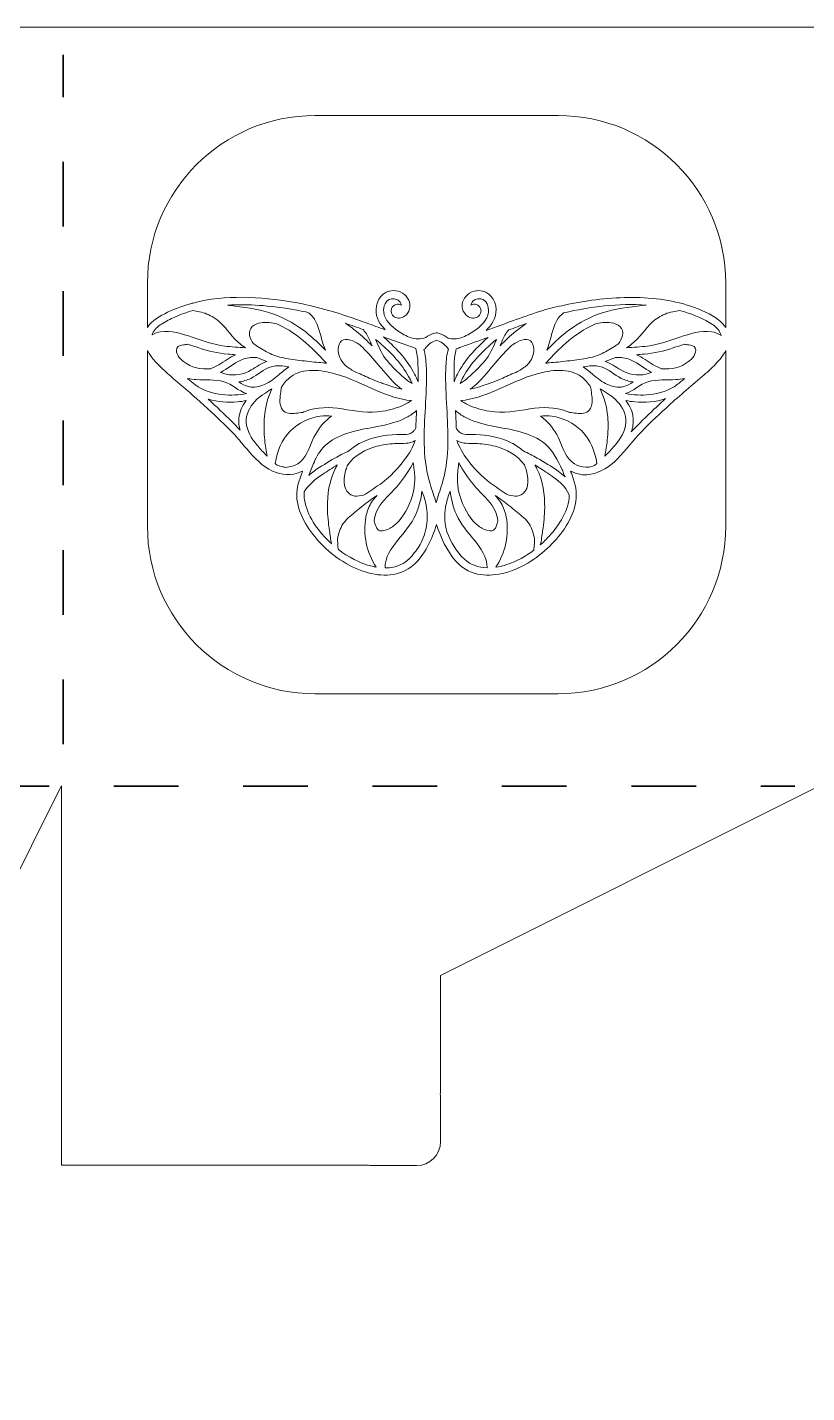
# Model space of a CAD drawing. Extents: x -186 to 798, y -614 to -178.
# Drawn here: x 62.5 to 310.9, y -613.6 to -178.5 of the extents above; entities that cross this region are included whole.
import ezdxf

# ---------------------------------------------------------------- set-up
doc = ezdxf.new("R2010")
doc.units = 0
doc.header["$MEASUREMENT"] = 0
doc.linetypes.add('AI-Linetype-1', pattern=[41.240002, 20.620001, -20.620001])
doc.linetypes.add('AI-Linetype-3', pattern=[41.240002, 20.620001, -20.620001])
doc.layers.add('Layer 1', color=7, linetype='Continuous')

# ---------------------------------------------------------------- blocks, each defined once
blk = doc.blocks.new('block 2')
at = {"layer": 'Layer 1', "lineweight": 0}
for points, knots in [([(322.07, -178.46), (322.07, -178.46), (72.07, -178.46), (72.07, -178.46), (72.07, -178.46), (65.76, -178.46), (65.76, -178.46), (65.76, -178.46), (-166.11, -178.46), (-166.11, -178.46), (-166.11, -178.46), (-166.11, -178.83), (-166.11, -178.83), (-166.11, -178.83), (-167.48, -178.83), (-167.48, -178.83), (-167.48, -178.83), (-168.48, -178.83), (-168.48, -178.83), (-168.48, -178.83), (-185.89, -202.82), (-185.89, -202.82), (-185.89, -202.82), (-185.89, -392.3), (-185.89, -392.3), (-185.89, -392.3), (-168.48, -420.23), (-168.48, -420.23), (-168.48, -420.23), (-168.34, -420.23), (-168.34, -420.23), (-168.34, -420.23), (-167.48, -421.95), (-167.48, -421.95), (-167.48, -421.95), (-158.8, -439.3), (-158.8, -439.3), (-158.8, -439.3), (-107.9, -541.09), (-107.9, -541.09), (-107.9, -541.09), (-107.9, -589.36), (-107.9, -589.36), (-107.9, -589.57), (-107.89, -589.78), (-107.88, -589.99), (-108.03, -590.57), (-108.11, -591.17), (-108.11, -591.8), (-108.11, -591.8), (-108.11, -605.99), (-108.11, -605.99), (-108.11, -610.19), (-104.7, -613.6), (-100.5, -613.6), (-100.5, -613.6), (-86.31, -613.6), (-86.31, -613.6), (-85.89, -613.6), (-85.49, -613.56), (-85.09, -613.49), (-84.64, -613.52), (-84.19, -613.53), (-83.73, -613.53), (-83.73, -613.53), (-11.22, -613.53), (-11.22, -613.53), (-10.81, -613.53), (-10.41, -613.52), (-10.01, -613.5), (-9.63, -613.56), (-9.25, -613.6), (-8.86, -613.6), (-8.86, -613.6), (5.34, -613.6), (5.34, -613.6), (9.54, -613.6), (12.95, -610.19), (12.95, -605.99), (12.95, -605.99), (12.95, -591.8), (12.95, -591.8), (12.95, -591.5), (12.93, -591.22), (12.89, -590.94), (12.93, -590.43), (12.95, -589.93), (12.95, -589.42), (12.95, -589.42), (12.95, -541.09), (12.95, -541.09), (12.95, -541.09), (63.83, -439.3), (63.83, -439.3), (63.83, -439.3), (65.76, -435.43), (65.76, -435.43), (65.76, -435.43), (73.39, -420.18), (73.39, -420.18), (73.39, -420.18), (73.39, -541.09), (73.39, -541.09), (73.39, -541.09), (170.09, -541.09), (170.09, -541.09), (170.36, -541.09), (170.63, -541.08), (170.89, -541.07), (171.38, -541.16), (171.89, -541.22), (172.41, -541.22), (172.41, -541.22), (186.61, -541.22), (186.61, -541.22), (190.81, -541.22), (194.21, -537.81), (194.21, -533.61), (194.21, -533.61), (194.21, -519.42), (194.21, -519.42), (194.21, -519.09), (194.19, -518.77), (194.15, -518.46), (194.18, -517.93), (194.2, -517.4), (194.2, -516.86), (194.2, -516.86), (194.2, -480.6), (194.2, -480.6), (194.2, -480.6), (314.74, -420.33), (314.74, -420.33), (314.74, -420.33), (314.74, -613.53), (314.74, -613.53), (314.74, -613.53), (351, -613.53), (351, -613.53), (351.91, -613.53), (352.8, -613.48), (353.67, -613.39), (353.67, -613.39), (367.45, -613.39), (367.45, -613.39), (371.65, -613.39), (375.06, -609.98), (375.06, -605.78), (375.06, -605.78), (375.06, -592.1), (375.06, -592.1), (375.16, -591.22), (375.21, -590.33), (375.22, -589.42), (375.22, -589.42), (375.22, -541.09), (375.22, -541.09), (375.22, -541.09), (496.07, -541.09), (496.07, -541.09), (496.07, -541.09), (496.07, -589.36), (496.07, -589.36), (496.07, -589.56), (496.08, -589.76), (496.08, -589.96), (495.97, -590.48), (495.9, -591.03), (495.9, -591.58), (495.9, -591.58), (495.9, -605.78), (495.9, -605.78), (495.9, -609.98), (499.31, -613.39), (503.51, -613.39), (503.51, -613.39), (517.6, -613.39), (517.6, -613.39), (518.47, -613.48), (519.35, -613.53), (520.24, -613.53), (520.24, -613.53), (556.53, -613.53), (556.53, -613.53), (556.53, -613.53), (556.53, -420.18), (556.53, -420.18), (556.53, -420.18), (677.35, -480.59), (677.35, -480.59), (677.35, -480.6), (677.36, -516.91), (677.35, -516.92), (677.35, -517.32), (677.36, -517.72), (677.38, -518.12), (677.33, -518.48), (677.3, -518.84), (677.3, -519.2), (677.3, -519.2), (677.3, -533.4), (677.3, -533.4), (677.3, -537.6), (680.7, -541.01), (684.9, -541.01), (684.9, -541.01), (699.1, -541.01), (699.1, -541.01), (699.21, -541.01), (699.31, -541), (699.42, -540.99), (700.11, -541.05), (700.81, -541.09), (701.52, -541.09), (701.52, -541.09), (798.2, -541.09), (798.2, -541.09), (798.2, -541.09), (798.2, -178.46), (798.2, -178.46), (798.2, -178.46), (322.07, -178.46), (322.07, -178.46)], [0, 0, 0, 0, 1, 1, 1, 2, 2, 2, 3, 3, 3, 4, 4, 4, 5, 5, 5, 6, 6, 6, 7, 7, 7, 8, 8, 8, 9, 9, 9, 10, 10, 10, 11, 11, 11, 12, 12, 12, 13, 13, 13, 14, 14, 14, 15, 15, 15, 16, 16, 16, 17, 17, 17, 18, 18, 18, 19, 19, 19, 20, 20, 20, 21, 21, 21, 22, 22, 22, 23, 23, 23, 24, 24, 24, 25, 25, 25, 26, 26, 26, 27, 27, 27, 28, 28, 28, 29, 29, 29, 30, 30, 30, 31, 31, 31, 32, 32, 32, 33, 33, 33, 34, 34, 34, 35, 35, 35, 36, 36, 36, 37, 37, 37, 38, 38, 38, 39, 39, 39, 40, 40, 40, 41, 41, 41, 42, 42, 42, 43, 43, 43, 44, 44, 44, 45, 45, 45, 46, 46, 46, 47, 47, 47, 48, 48, 48, 49, 49, 49, 50, 50, 50, 51, 51, 51, 52, 52, 52, 53, 53, 53, 54, 54, 54, 55, 55, 55, 56, 56, 56, 57, 57, 57, 58, 58, 58, 59, 59, 59, 60, 60, 60, 61, 61, 61, 62, 62, 62, 63, 63, 63, 64, 64, 64, 65, 65, 65, 66, 66, 66, 67, 67, 67, 68, 68, 68, 69, 69, 69, 70, 70, 70, 71, 71, 71, 72, 72, 72, 73, 73, 73, 74, 74, 74, 74]), ([(285.11, -274.17), (284.56, -273.29), (283.83, -272.5), (282.96, -271.82), (280.37, -269.79), (277.12, -268.43), (274.02, -267.37), (270.86, -266.28), (267.58, -265.58), (264.27, -265.13), (257.47, -264.22), (250.55, -264.44), (243.75, -265.29), (240.39, -265.72), (237.04, -266.29), (233.73, -266.99), (231.42, -267.48), (229.07, -267.96), (226.82, -268.67), (223.96, -269.57), (221.14, -270.62), (218.32, -271.62), (215.12, -272.76), (211.92, -273.92), (208.72, -275.07), (210.59, -273.31), (211.97, -271.1), (211.92, -268.41), (211.85, -265.25), (209.77, -262.42), (206.42, -262.35), (204.35, -262.3), (202.35, -263.51), (201.51, -265.41), (200.72, -267.17), (201.18, -269.39), (202.81, -270.52), (203.75, -271.18), (205.08, -271.36), (206.09, -270.74), (206.98, -270.2), (207.36, -269.04), (206.98, -268.07), (206.47, -266.8), (205, -266.36), (203.91, -267.04), (203.92, -266.84), (203.96, -266.65), (204.04, -266.48), (204.55, -265.35), (205.84, -264.8), (207.02, -265.01), (209.01, -265.35), (209.64, -267.49), (209.48, -269.25), (209.23, -271.84), (206.98, -273.75), (204.99, -275.17), (203.71, -276.09), (202.28, -276.89), (200.79, -277.39), (200.09, -277.63), (199.35, -277.73), (198.61, -277.73), (198.04, -277.72), (197.3, -277.71), (196.67, -277.56), (195.85, -276.89), (194.92, -276.36), (193.9, -276.02), (193.62, -275.93), (193.33, -275.85), (193.04, -275.78), (193.01, -275.78), (192.99, -275.77), (192.96, -275.77), (192.94, -275.77), (192.91, -275.78), (192.89, -275.78), (192.59, -275.85), (192.31, -275.93), (192.02, -276.02), (191.12, -276.32), (190.29, -276.77), (189.54, -277.34), (189.52, -277.35), (189.5, -277.35), (189.49, -277.36), (188.79, -277.69), (187.73, -277.72), (186.97, -277.73), (186.23, -277.73), (185.5, -277.63), (184.8, -277.39), (183.31, -276.89), (181.87, -276.09), (180.59, -275.17), (178.61, -273.75), (176.36, -271.84), (176.11, -269.25), (175.94, -267.49), (176.58, -265.35), (178.56, -265.01), (179.74, -264.8), (181.03, -265.35), (181.54, -266.48), (181.62, -266.65), (181.66, -266.84), (181.68, -267.04), (180.59, -266.36), (179.11, -266.8), (178.6, -268.07), (178.22, -269.04), (178.61, -270.2), (179.49, -270.74), (180.51, -271.36), (181.83, -271.18), (182.77, -270.52), (184.4, -269.39), (184.86, -267.17), (184.08, -265.41), (183.23, -263.51), (181.24, -262.3), (179.16, -262.35), (175.82, -262.42), (173.74, -265.25), (173.67, -268.41), (173.61, -270.99), (174.88, -273.12), (176.62, -274.84), (174.61, -274.12), (172.59, -273.4), (170.57, -272.68), (168.72, -272.01), (166.86, -271.35), (165, -270.69), (160.2, -269), (152.17, -266.87), (147.14, -266.02), (136.82, -264.28), (125.64, -263.63), (115.37, -266.32), (115.34, -266.32), (115.32, -266.32), (115.3, -266.32), (115.2, -266.31), (115.12, -266.35), (115.06, -266.4), (112.38, -267.12), (109.76, -268.07), (107.23, -269.29), (104.85, -270.44), (102.25, -271.84), (100.81, -274.13), (100.81, -274.13), (100.81, -259.94), (100.81, -259.94), (100.81, -230.46), (124.71, -206.56), (154.2, -206.56), (154.2, -206.56), (231.72, -206.56), (231.72, -206.56), (261.2, -206.56), (285.11, -230.46), (285.11, -259.94), (285.11, -259.94), (285.11, -274.17), (285.11, -274.17)], [0, 0, 0, 0, 1, 1, 1, 2, 2, 2, 3, 3, 3, 4, 4, 4, 5, 5, 5, 6, 6, 6, 7, 7, 7, 8, 8, 8, 9, 9, 9, 10, 10, 10, 11, 11, 11, 12, 12, 12, 13, 13, 13, 14, 14, 14, 15, 15, 15, 16, 16, 16, 17, 17, 17, 18, 18, 18, 19, 19, 19, 20, 20, 20, 21, 21, 21, 22, 22, 22, 23, 23, 23, 24, 24, 24, 25, 25, 25, 26, 26, 26, 27, 27, 27, 28, 28, 28, 29, 29, 29, 30, 30, 30, 31, 31, 31, 32, 32, 32, 33, 33, 33, 34, 34, 34, 35, 35, 35, 36, 36, 36, 37, 37, 37, 38, 38, 38, 39, 39, 39, 40, 40, 40, 41, 41, 41, 42, 42, 42, 43, 43, 43, 44, 44, 44, 45, 45, 45, 46, 46, 46, 47, 47, 47, 48, 48, 48, 49, 49, 49, 50, 50, 50, 51, 51, 51, 52, 52, 52, 53, 53, 53, 54, 54, 54, 55, 55, 55, 56, 56, 56, 56]), ([(128.6, -277.72), (129.63, -278.8), (130.81, -279.75), (132.05, -280.62), (129.85, -280.37), (127.61, -280.33), (125.42, -280.04), (121.82, -279.56), (118.51, -278.35), (115.08, -277.21), (111.95, -276.17), (108.3, -274.99), (104.97, -275.47), (104.06, -275.6), (103.1, -275.94), (102.27, -276.46), (102.3, -276.32), (102.35, -276.19), (102.41, -276.06), (102.95, -274.75), (104.12, -273.77), (105.27, -273.03), (106.62, -272.16), (108.08, -271.43), (109.54, -270.78), (111.4, -269.96), (113.32, -269.29), (115.28, -268.76), (115.97, -268.84), (116.68, -268.95), (117.36, -269.09), (119.06, -269.44), (120.57, -270.08), (122.04, -271), (124.76, -272.69), (126.43, -275.45), (128.6, -277.72)], [0, 0, 0, 0, 1, 1, 1, 2, 2, 2, 3, 3, 3, 4, 4, 4, 5, 5, 5, 6, 6, 6, 7, 7, 7, 8, 8, 8, 9, 9, 9, 10, 10, 10, 11, 11, 11, 12, 12, 12, 12]), ([(151.35, -275.66), (148.33, -273.31), (144.98, -271.33), (141.39, -269.98), (137.32, -268.46), (132.98, -267.8), (128.68, -267.29), (127.88, -267.19), (127.07, -267.1), (126.27, -267.02), (127.12, -266.96), (127.98, -266.93), (128.83, -266.9), (135.62, -266.73), (142.41, -267.46), (149.08, -268.74), (150.04, -268.92), (151, -269.11), (151.96, -269.32), (152.91, -269.99), (153.68, -270.82), (154.28, -271.92), (155.17, -273.55), (155.67, -275.29), (156.13, -277.07), (156.51, -278.56), (156.94, -279.98), (157.51, -281.33), (155.57, -279.33), (153.58, -277.39), (151.35, -275.66)], [0, 0, 0, 0, 1, 1, 1, 2, 2, 2, 3, 3, 3, 4, 4, 4, 5, 5, 5, 6, 6, 6, 7, 7, 7, 8, 8, 8, 9, 9, 9, 10, 10, 10, 10]), ([(256.9, -267.29), (252.6, -267.8), (248.26, -268.46), (244.19, -269.98), (240.6, -271.33), (237.26, -273.31), (234.23, -275.66), (232, -277.39), (230.02, -279.33), (228.07, -281.33), (228.64, -279.98), (229.07, -278.56), (229.45, -277.07), (229.91, -275.29), (230.41, -273.55), (231.3, -271.92), (231.86, -270.88), (232.58, -270.09), (233.46, -269.43), (241.96, -267.55), (250.99, -266.35), (259.79, -266.97), (258.82, -267.07), (257.86, -267.17), (256.9, -267.29)], [0, 0, 0, 0, 1, 1, 1, 2, 2, 2, 3, 3, 3, 4, 4, 4, 5, 5, 5, 6, 6, 6, 7, 7, 7, 8, 8, 8, 8]), ([(270.5, -277.21), (267.08, -278.35), (263.77, -279.56), (260.16, -280.04), (257.97, -280.33), (255.73, -280.37), (253.53, -280.62), (254.77, -279.75), (255.95, -278.8), (256.98, -277.72), (259.15, -275.45), (260.83, -272.69), (263.54, -271), (265.02, -270.08), (266.52, -269.44), (268.23, -269.09), (268.97, -268.94), (269.74, -268.82), (270.49, -268.73), (270.98, -268.87), (271.47, -269.01), (271.96, -269.15), (275.06, -270.1), (278.19, -271.37), (280.89, -273.18), (282.26, -274.1), (283.31, -275.27), (283.66, -276.68), (282.75, -276.04), (281.65, -275.62), (280.61, -275.47), (277.28, -274.99), (273.63, -276.17), (270.5, -277.21)], [0, 0, 0, 0, 1, 1, 1, 2, 2, 2, 3, 3, 3, 4, 4, 4, 5, 5, 5, 6, 6, 6, 7, 7, 7, 8, 8, 8, 9, 9, 9, 10, 10, 10, 11, 11, 11, 11]), ([(156.78, -285.37), (155.86, -285.25), (154.92, -285.19), (153.99, -285.19), (153.97, -285.19), (153.95, -285.18), (153.93, -285.18), (152.91, -285.03), (151.9, -284.9), (150.88, -284.79), (148.89, -284.57), (146.89, -284.33), (144.92, -283.96), (143.17, -283.64), (141.47, -283.19), (139.87, -282.42), (138.39, -281.71), (137, -280.81), (135.61, -279.92), (135.29, -279.71), (134.97, -279.5), (134.65, -279.29), (134.05, -278.48), (133.56, -277.61), (133.35, -276.63), (132.87, -274.28), (134.88, -272.91), (136.96, -272.62), (138.69, -272.37), (140.53, -272.57), (142.22, -273.06), (145.62, -274.58), (148.75, -276.75), (151.54, -279.2), (152.92, -280.42), (154.25, -281.71), (155.53, -283.04), (156.33, -283.87), (157.1, -284.73), (157.92, -285.54), (157.55, -285.47), (157.16, -285.41), (156.78, -285.37)], [0, 0, 0, 0, 1, 1, 1, 2, 2, 2, 3, 3, 3, 4, 4, 4, 5, 5, 5, 6, 6, 6, 7, 7, 7, 8, 8, 8, 9, 9, 9, 10, 10, 10, 11, 11, 11, 12, 12, 12, 13, 13, 13, 14, 14, 14, 14]), ([(163.88, -272.77), (165.77, -273.44), (167.66, -274.11), (169.55, -274.78), (169.79, -275.11), (170.08, -275.41), (170.31, -275.73), (170.69, -276.27), (171, -276.85), (171.28, -277.43), (171.68, -278.27), (172.03, -279.13), (172.38, -279.98), (170.83, -278.36), (169.2, -276.81), (167.45, -275.4), (166.31, -274.49), (165.12, -273.6), (163.88, -272.77)], [0, 0, 0, 0, 1, 1, 1, 2, 2, 2, 3, 3, 3, 4, 4, 4, 5, 5, 5, 6, 6, 6, 6]), ([(213.2, -279.98), (213.55, -279.13), (213.9, -278.27), (214.3, -277.43), (214.59, -276.85), (214.9, -276.27), (215.27, -275.73), (215.47, -275.45), (215.72, -275.19), (215.94, -274.91), (217.79, -274.23), (219.65, -273.55), (221.51, -272.9), (220.34, -273.69), (219.21, -274.54), (218.14, -275.4), (216.38, -276.81), (214.76, -278.36), (213.2, -279.98)], [0, 0, 0, 0, 1, 1, 1, 2, 2, 2, 3, 3, 3, 4, 4, 4, 5, 5, 5, 6, 6, 6, 6]), ([(230.05, -283.04), (231.33, -281.71), (232.66, -280.42), (234.05, -279.2), (236.84, -276.75), (239.96, -274.58), (243.36, -273.06), (245.05, -272.57), (246.89, -272.37), (248.63, -272.62), (250.71, -272.91), (252.72, -274.28), (252.23, -276.63), (252.02, -277.61), (251.53, -278.48), (250.93, -279.29), (250.61, -279.5), (250.29, -279.71), (249.97, -279.92), (248.59, -280.81), (247.2, -281.71), (245.71, -282.42), (244.11, -283.19), (242.41, -283.64), (240.67, -283.96), (238.69, -284.33), (236.69, -284.57), (234.7, -284.79), (233.68, -284.9), (232.67, -285.03), (231.66, -285.18), (231.64, -285.18), (231.62, -285.19), (231.6, -285.19), (230.66, -285.19), (229.72, -285.25), (228.8, -285.37), (228.42, -285.41), (228.04, -285.47), (227.66, -285.54), (228.48, -284.73), (229.25, -283.87), (230.05, -283.04)], [0, 0, 0, 0, 1, 1, 1, 2, 2, 2, 3, 3, 3, 4, 4, 4, 5, 5, 5, 6, 6, 6, 7, 7, 7, 8, 8, 8, 9, 9, 9, 10, 10, 10, 11, 11, 11, 12, 12, 12, 13, 13, 13, 14, 14, 14, 14]), ([(168.16, -279.46), (168.56, -279.74), (168.95, -280.05), (169.33, -280.38), (171.15, -282.27), (172.87, -284.24), (174.57, -286.19), (176.51, -288.42), (178.37, -290.91), (180.63, -292.83), (181.04, -293.17), (181.46, -293.49), (181.9, -293.78), (179.94, -293.36), (178.04, -292.69), (176.14, -292.06), (175.63, -291.9), (175.12, -291.73), (174.61, -291.55), (173.58, -291.13), (172.55, -290.68), (171.52, -290.22), (169.96, -289.53), (168.4, -288.84), (166.82, -288.2), (165.71, -287.56), (164.65, -286.85), (163.68, -286.03), (163.65, -286.01), (163.62, -285.98), (163.6, -285.95), (162.99, -285.28), (162.48, -284.52), (162.12, -283.68), (161.49, -282.22), (161.25, -279.53), (162.68, -278.41), (164.17, -277.24), (166.86, -278.56), (168.16, -279.46)], [0, 0, 0, 0, 1, 1, 1, 2, 2, 2, 3, 3, 3, 4, 4, 4, 5, 5, 5, 6, 6, 6, 7, 7, 7, 8, 8, 8, 9, 9, 9, 10, 10, 10, 11, 11, 11, 12, 12, 12, 13, 13, 13, 13]), ([(180.02, -284.1), (181.53, -285.83), (182.92, -287.71), (184.04, -289.72), (184.45, -290.46), (184.81, -291.22), (185.15, -291.99), (184.21, -291.46), (183.33, -290.81), (182.5, -290.08), (180.65, -288.45), (178.85, -286.68), (177.27, -284.78), (175.71, -282.89), (174.72, -280.82), (173.8, -278.56), (173.71, -278.35), (173.62, -278.13), (173.53, -277.91), (173.94, -278.25), (174.34, -278.59), (174.74, -278.94), (176.61, -280.54), (178.41, -282.23), (180.02, -284.1)], [0, 0, 0, 0, 1, 1, 1, 2, 2, 2, 3, 3, 3, 4, 4, 4, 5, 5, 5, 6, 6, 6, 7, 7, 7, 8, 8, 8, 8]), ([(187.05, -291.49), (186.74, -290.62), (186.36, -289.78), (185.94, -288.96), (184.86, -286.83), (183.53, -284.85), (181.98, -283.04), (180.26, -281.02), (178.35, -279.18), (176.35, -277.44), (176.21, -277.31), (176.05, -277.19), (175.9, -277.06), (178.33, -277.93), (180.75, -278.79), (183.18, -279.66), (184.23, -280.04), (185.29, -280.42), (186.35, -280.79), (186.72, -282.36), (186.98, -283.86), (187.02, -285.52), (187.07, -287.51), (187.09, -289.5), (187.05, -291.49)], [0, 0, 0, 0, 1, 1, 1, 2, 2, 2, 3, 3, 3, 4, 4, 4, 5, 5, 5, 6, 6, 6, 7, 7, 7, 8, 8, 8, 8]), ([(196.29, -301.09), (196.7, -308.74), (196.99, -316.59), (194.7, -323.99), (194.08, -326.01), (193.33, -327.98), (192.79, -330.01), (192.25, -327.98), (191.5, -326.01), (190.88, -323.99), (188.6, -316.59), (188.88, -308.74), (189.3, -301.09), (189.51, -297.15), (189.77, -293.19), (189.74, -289.24), (189.73, -287.35), (189.65, -285.47), (189.41, -283.6), (189.31, -282.82), (189.17, -281.99), (188.91, -281.23), (189.18, -281.05), (189.41, -280.77), (189.66, -280.43), (190.49, -279.33), (191.66, -278.58), (192.96, -278.18), (194.36, -278.61), (195.54, -279.44), (196.41, -280.64), (196.52, -280.79), (196.63, -280.92), (196.74, -281.03), (196.44, -281.85), (196.29, -282.75), (196.17, -283.6), (195.93, -285.47), (195.86, -287.35), (195.84, -289.24), (195.81, -293.19), (196.07, -297.15), (196.29, -301.09)], [0, 0, 0, 0, 1, 1, 1, 2, 2, 2, 3, 3, 3, 4, 4, 4, 5, 5, 5, 6, 6, 6, 7, 7, 7, 8, 8, 8, 9, 9, 9, 10, 10, 10, 11, 11, 11, 12, 12, 12, 13, 13, 13, 14, 14, 14, 14]), ([(209.23, -277.44), (207.23, -279.18), (205.32, -281.02), (203.6, -283.04), (202.05, -284.85), (200.72, -286.83), (199.64, -288.96), (199.23, -289.78), (198.84, -290.62), (198.54, -291.49), (198.49, -289.5), (198.52, -287.51), (198.56, -285.52), (198.6, -283.91), (198.85, -282.45), (199.2, -280.95), (199.69, -280.77), (200.18, -280.58), (200.67, -280.4), (203.59, -279.36), (206.51, -278.31), (209.43, -277.27), (209.37, -277.33), (209.3, -277.38), (209.23, -277.44)], [0, 0, 0, 0, 1, 1, 1, 2, 2, 2, 3, 3, 3, 4, 4, 4, 5, 5, 5, 6, 6, 6, 7, 7, 7, 8, 8, 8, 8]), ([(211.78, -278.56), (210.86, -280.82), (209.88, -282.89), (208.31, -284.78), (206.74, -286.68), (204.93, -288.45), (203.08, -290.08), (202.26, -290.81), (201.37, -291.46), (200.43, -291.99), (200.77, -291.22), (201.13, -290.46), (201.54, -289.72), (202.66, -287.71), (204.06, -285.83), (205.56, -284.1), (207.18, -282.23), (208.98, -280.54), (210.84, -278.94), (211.24, -278.59), (211.65, -278.25), (212.05, -277.91), (211.96, -278.13), (211.87, -278.35), (211.78, -278.56)], [0, 0, 0, 0, 1, 1, 1, 2, 2, 2, 3, 3, 3, 4, 4, 4, 5, 5, 5, 6, 6, 6, 7, 7, 7, 8, 8, 8, 8]), ([(216.26, -280.38), (216.63, -280.05), (217.02, -279.74), (217.43, -279.46), (218.72, -278.56), (221.42, -277.24), (222.9, -278.41), (224.34, -279.53), (224.09, -282.22), (223.46, -283.68), (223.1, -284.52), (222.59, -285.28), (221.98, -285.95), (221.96, -285.98), (221.93, -286.01), (221.91, -286.03), (220.93, -286.85), (219.87, -287.56), (218.76, -288.2), (217.18, -288.84), (215.62, -289.53), (214.06, -290.22), (213.04, -290.68), (212.01, -291.13), (210.97, -291.55), (210.46, -291.73), (209.95, -291.9), (209.45, -292.06), (207.55, -292.69), (205.64, -293.36), (203.68, -293.78), (204.12, -293.49), (204.54, -293.17), (204.95, -292.83), (207.22, -290.91), (209.07, -288.42), (211.01, -286.19), (212.71, -284.24), (214.44, -282.27), (216.26, -280.38)], [0, 0, 0, 0, 1, 1, 1, 2, 2, 2, 3, 3, 3, 4, 4, 4, 5, 5, 5, 6, 6, 6, 7, 7, 7, 8, 8, 8, 9, 9, 9, 10, 10, 10, 11, 11, 11, 12, 12, 12, 13, 13, 13, 13]), ([(285.11, -337.46), (285.11, -366.95), (261.2, -390.85), (231.72, -390.85), (231.72, -390.85), (154.2, -390.85), (154.2, -390.85), (124.71, -390.85), (100.81, -366.95), (100.81, -337.46), (100.81, -337.46), (100.81, -281.48), (100.81, -281.48), (100.82, -281.48), (100.83, -281.49), (100.85, -281.49), (101.01, -281.81), (101.19, -282.13), (101.39, -282.43), (102.93, -284.87), (105.07, -286.91), (107.22, -288.8), (109.89, -291.15), (112.65, -293.4), (115.31, -295.75), (118.42, -298.48), (121.47, -301.28), (124.45, -304.15), (125.87, -305.52), (127.3, -306.88), (128.62, -308.35), (129.97, -309.84), (131.23, -311.41), (132.55, -312.94), (134.87, -315.64), (137.4, -318.37), (140.69, -319.89), (143.58, -321.22), (146.75, -321.48), (149.69, -320.17), (149.88, -320.09), (150.07, -320), (150.25, -319.9), (150.2, -320.03), (150.15, -320.16), (150.1, -320.29), (149.24, -322.63), (148.27, -325.26), (148.38, -327.79), (148.61, -333.26), (151.85, -338.38), (155.44, -342.3), (159.42, -346.65), (164.55, -350.24), (170.21, -352.03), (175.41, -353.67), (181.24, -353.56), (185.54, -349.85), (189.32, -346.57), (191.39, -341.72), (192.97, -336.94), (194.35, -341.1), (196.1, -345.21), (199.01, -348.48), (200.85, -350.54), (203.23, -352.11), (205.95, -352.7), (208.56, -353.27), (211.25, -353.12), (213.84, -352.54), (219.57, -351.24), (224.84, -347.87), (229.02, -343.82), (232.92, -340.03), (236.44, -335.09), (237.34, -329.61), (237.82, -326.7), (237.12, -323.98), (236.16, -321.23), (236, -320.78), (235.84, -320.33), (235.67, -319.88), (237.25, -320.7), (239, -321.16), (240.86, -321.05), (244.15, -320.85), (247.09, -319.13), (249.51, -317), (252.43, -314.43), (254.71, -311.22), (257.31, -308.35), (260.04, -305.32), (263.11, -302.55), (266.11, -299.79), (269.86, -296.35), (273.7, -293.02), (277.61, -289.76), (279.1, -288.5), (280.55, -287.19), (281.89, -285.77), (283.07, -284.51), (284.28, -283.07), (285.11, -281.48), (285.11, -281.48), (285.11, -337.46), (285.11, -337.46)], [0, 0, 0, 0, 1, 1, 1, 2, 2, 2, 3, 3, 3, 4, 4, 4, 5, 5, 5, 6, 6, 6, 7, 7, 7, 8, 8, 8, 9, 9, 9, 10, 10, 10, 11, 11, 11, 12, 12, 12, 13, 13, 13, 14, 14, 14, 15, 15, 15, 16, 16, 16, 17, 17, 17, 18, 18, 18, 19, 19, 19, 20, 20, 20, 21, 21, 21, 22, 22, 22, 23, 23, 23, 24, 24, 24, 25, 25, 25, 26, 26, 26, 27, 27, 27, 28, 28, 28, 29, 29, 29, 30, 30, 30, 31, 31, 31, 32, 32, 32, 33, 33, 33, 34, 34, 34, 35, 35, 35, 35]), ([(123.56, -285.99), (122.7, -286.51), (121.81, -286.93), (120.91, -287.26), (117.89, -287.57), (114.77, -286.88), (112.34, -285), (111.16, -284.08), (109.5, -282.39), (110.2, -280.74), (110.57, -279.87), (111.46, -279.78), (112.28, -279.67), (112.73, -279.61), (113.21, -279.51), (113.69, -279.44), (114.87, -279.82), (116.04, -280.23), (117.21, -280.63), (120.23, -281.68), (123.31, -282.32), (126.49, -282.62), (127.29, -282.69), (128.09, -282.76), (128.9, -282.8), (127.02, -283.68), (125.34, -284.93), (123.56, -285.99)], [0, 0, 0, 0, 1, 1, 1, 2, 2, 2, 3, 3, 3, 4, 4, 4, 5, 5, 5, 6, 6, 6, 7, 7, 7, 8, 8, 8, 9, 9, 9, 9]), ([(264.68, -287.26), (263.77, -286.93), (262.88, -286.51), (262.02, -285.99), (260.24, -284.93), (258.56, -283.68), (256.69, -282.8), (257.49, -282.76), (258.29, -282.69), (259.09, -282.62), (262.27, -282.32), (265.35, -281.68), (268.38, -280.63), (269.54, -280.23), (270.72, -279.82), (271.9, -279.44), (272.38, -279.51), (272.86, -279.61), (273.31, -279.67), (274.13, -279.78), (275.01, -279.87), (275.38, -280.74), (276.08, -282.39), (274.42, -284.08), (273.24, -285), (270.82, -286.88), (267.69, -287.57), (264.68, -287.26)], [0, 0, 0, 0, 1, 1, 1, 2, 2, 2, 3, 3, 3, 4, 4, 4, 5, 5, 5, 6, 6, 6, 7, 7, 7, 8, 8, 8, 9, 9, 9, 9]), ([(130.56, -284.53), (131.89, -283.93), (133.32, -283.65), (134.78, -283.65), (135.07, -283.65), (135.35, -283.67), (135.62, -283.71), (136.71, -284.1), (137.78, -284.58), (138.86, -284.96), (137.1, -285.58), (135.58, -286.63), (133.91, -287.63), (131.44, -289.11), (128.71, -289.65), (125.88, -288.97), (125.34, -288.83), (124.74, -288.65), (124.12, -288.46), (126.3, -287.22), (128.25, -285.56), (130.56, -284.53)], [0, 0, 0, 0, 1, 1, 1, 2, 2, 2, 3, 3, 3, 4, 4, 4, 5, 5, 5, 6, 6, 6, 7, 7, 7, 7]), ([(138.15, -292.29), (136.56, -293), (134.79, -293.43), (133.07, -292.98), (131.95, -292.68), (130.94, -292.09), (129.94, -291.48), (131.26, -291.31), (132.56, -290.92), (133.74, -290.34), (135.98, -289.23), (137.76, -287.38), (140.2, -286.68), (142.14, -286.12), (143.98, -286.3), (145.86, -286.68), (144.7, -287.39), (143.69, -288.38), (142.67, -289.22), (141.26, -290.37), (139.82, -291.55), (138.15, -292.29)], [0, 0, 0, 0, 1, 1, 1, 2, 2, 2, 3, 3, 3, 4, 4, 4, 5, 5, 5, 6, 6, 6, 7, 7, 7, 7]), ([(174.01, -294.27), (177.47, -295.73), (181.16, -297.12), (184.94, -297.43), (184.19, -297.97), (183.36, -298.41), (182.52, -298.8), (180.36, -299.79), (178.1, -300.45), (175.77, -300.84), (171.41, -301.56), (167.19, -300.74), (162.89, -300.08), (158.85, -299.45), (154.89, -299.41), (151.03, -300.88), (150.78, -300.97), (150.54, -301.07), (150.3, -301.17), (150.12, -301.19), (149.94, -301.21), (149.76, -301.23), (149.01, -301.32), (148.27, -301.46), (147.52, -301.51), (145.93, -301.61), (144.32, -301.36), (143.54, -299.81), (142.71, -298.21), (143.09, -296.28), (143.3, -294.58), (143.36, -294.09), (143.41, -293.6), (143.51, -293.11), (144.32, -291.86), (145.31, -290.73), (146.49, -289.82), (150.34, -286.87), (156.23, -287.67), (160.58, -288.88), (165.24, -290.18), (169.57, -292.39), (174.01, -294.27)], [0, 0, 0, 0, 1, 1, 1, 2, 2, 2, 3, 3, 3, 4, 4, 4, 5, 5, 5, 6, 6, 6, 7, 7, 7, 8, 8, 8, 9, 9, 9, 10, 10, 10, 11, 11, 11, 12, 12, 12, 13, 13, 13, 14, 14, 14, 14]), ([(239.1, -289.82), (240.28, -290.73), (241.26, -291.86), (242.07, -293.11), (242.17, -293.6), (242.23, -294.09), (242.29, -294.58), (242.49, -296.28), (242.87, -298.21), (242.05, -299.81), (241.26, -301.36), (239.66, -301.61), (238.07, -301.51), (237.32, -301.46), (236.57, -301.32), (235.82, -301.23), (235.65, -301.21), (235.47, -301.19), (235.29, -301.17), (235.05, -301.07), (234.8, -300.97), (234.56, -300.88), (230.69, -299.41), (226.73, -299.45), (222.7, -300.08), (218.4, -300.74), (214.17, -301.56), (209.82, -300.84), (207.48, -300.45), (205.22, -299.79), (203.07, -298.8), (202.22, -298.41), (201.4, -297.97), (200.64, -297.43), (204.42, -297.12), (208.12, -295.73), (211.57, -294.27), (216.02, -292.39), (220.34, -290.18), (225.01, -288.88), (229.35, -287.67), (235.25, -286.87), (239.1, -289.82)], [0, 0, 0, 0, 1, 1, 1, 2, 2, 2, 3, 3, 3, 4, 4, 4, 5, 5, 5, 6, 6, 6, 7, 7, 7, 8, 8, 8, 9, 9, 9, 10, 10, 10, 11, 11, 11, 12, 12, 12, 13, 13, 13, 14, 14, 14, 14]), ([(242.91, -289.22), (241.89, -288.38), (240.88, -287.39), (239.73, -286.68), (241.6, -286.3), (243.44, -286.12), (245.39, -286.68), (247.83, -287.38), (249.61, -289.23), (251.84, -290.34), (253.02, -290.92), (254.32, -291.31), (255.64, -291.48), (254.64, -292.09), (253.63, -292.68), (252.51, -292.98), (250.79, -293.43), (249.02, -293), (247.43, -292.29), (245.76, -291.55), (244.32, -290.37), (242.91, -289.22)], [0, 0, 0, 0, 1, 1, 1, 2, 2, 2, 3, 3, 3, 4, 4, 4, 5, 5, 5, 6, 6, 6, 7, 7, 7, 7]), ([(246.72, -284.96), (247.81, -284.58), (248.88, -284.1), (249.96, -283.71), (250.23, -283.67), (250.51, -283.65), (250.8, -283.65), (252.26, -283.65), (253.69, -283.93), (255.03, -284.53), (257.33, -285.56), (259.28, -287.22), (261.47, -288.46), (260.84, -288.65), (260.25, -288.83), (259.7, -288.97), (256.88, -289.65), (254.14, -289.11), (251.67, -287.63), (250, -286.63), (248.48, -285.58), (246.72, -284.96)], [0, 0, 0, 0, 1, 1, 1, 2, 2, 2, 3, 3, 3, 4, 4, 4, 5, 5, 5, 6, 6, 6, 7, 7, 7, 7]), ([(124.77, -295.53), (121.52, -295.19), (118.58, -294.29), (115.94, -292.33), (115.11, -291.72), (114.36, -291.03), (113.58, -290.36), (114.51, -290.56), (115.44, -290.69), (116.36, -290.75), (119.28, -290.94), (122.32, -290.56), (125.17, -291.39), (127.83, -292.16), (129.74, -294.4), (132.42, -295.16), (129.92, -295.67), (127.33, -295.79), (124.77, -295.53)], [0, 0, 0, 0, 1, 1, 1, 2, 2, 2, 3, 3, 3, 4, 4, 4, 5, 5, 5, 6, 6, 6, 6]), ([(260.81, -295.53), (258.25, -295.79), (255.66, -295.67), (253.16, -295.16), (255.84, -294.4), (257.75, -292.16), (260.41, -291.39), (263.26, -290.56), (266.3, -290.94), (269.23, -290.75), (270.14, -290.69), (271.07, -290.56), (272, -290.36), (271.22, -291.03), (270.47, -291.72), (269.65, -292.33), (267.01, -294.29), (264.07, -295.19), (260.81, -295.53)], [0, 0, 0, 0, 1, 1, 1, 2, 2, 2, 3, 3, 3, 4, 4, 4, 5, 5, 5, 6, 6, 6, 6]), ([(138.2, -310.07), (138.37, -311.76), (138.7, -313.44), (138.97, -315.13), (138.54, -314.66), (138.07, -314.23), (137.66, -313.79), (136.74, -312.8), (135.82, -311.77), (134.99, -310.7), (133.4, -308.65), (132.13, -306.08), (132.3, -303.42), (132.46, -300.91), (133.94, -298.69), (135.72, -297), (136.28, -296.48), (136.89, -295.99), (137.51, -295.54), (138.4, -295.07), (139.25, -294.53), (140.04, -293.91), (140.19, -293.83), (140.34, -293.74), (140.49, -293.65), (139.13, -296.41), (138.38, -299.47), (138.09, -302.54), (137.86, -305.05), (137.95, -307.57), (138.2, -310.07)], [0, 0, 0, 0, 1, 1, 1, 2, 2, 2, 3, 3, 3, 4, 4, 4, 5, 5, 5, 6, 6, 6, 7, 7, 7, 8, 8, 8, 9, 9, 9, 10, 10, 10, 10]), ([(247.49, -302.54), (247.21, -299.47), (246.45, -296.41), (245.09, -293.65), (245.24, -293.74), (245.39, -293.83), (245.54, -293.91), (246.33, -294.53), (247.18, -295.07), (248.07, -295.54), (248.7, -295.99), (249.3, -296.48), (249.86, -297), (251.64, -298.69), (253.12, -300.91), (253.28, -303.42), (253.46, -306.08), (252.18, -308.65), (250.59, -310.7), (249.76, -311.77), (248.85, -312.8), (247.92, -313.79), (247.51, -314.23), (247.04, -314.66), (246.61, -315.13), (246.88, -313.44), (247.21, -311.76), (247.38, -310.07), (247.63, -307.57), (247.73, -305.05), (247.49, -302.54)], [0, 0, 0, 0, 1, 1, 1, 2, 2, 2, 3, 3, 3, 4, 4, 4, 5, 5, 5, 6, 6, 6, 7, 7, 7, 8, 8, 8, 9, 9, 9, 10, 10, 10, 10]), ([(130.38, -306.88), (129.55, -305.95), (128.71, -305.04), (127.82, -304.16), (125.32, -301.71), (122.78, -299.33), (120.19, -296.98), (123.17, -297.92), (126.45, -298.11), (129.49, -297.83), (130.43, -297.75), (131.37, -297.6), (132.29, -297.41), (131.01, -299.05), (130.13, -301.01), (129.95, -303.1), (129.84, -304.39), (130.01, -305.66), (130.38, -306.88)], [0, 0, 0, 0, 1, 1, 1, 2, 2, 2, 3, 3, 3, 4, 4, 4, 5, 5, 5, 6, 6, 6, 6]), ([(255.63, -303.1), (255.45, -301.01), (254.57, -299.05), (253.29, -297.41), (254.22, -297.6), (255.16, -297.75), (256.1, -297.83), (259.32, -298.12), (262.81, -297.89), (265.94, -296.8), (264.74, -297.89), (263.54, -298.98), (262.36, -300.09), (259.83, -302.45), (257.34, -304.84), (255.03, -307.42), (255.51, -306.04), (255.76, -304.59), (255.63, -303.1)], [0, 0, 0, 0, 1, 1, 1, 2, 2, 2, 3, 3, 3, 4, 4, 4, 5, 5, 5, 6, 6, 6, 6]), ([(146.35, -307.11), (148.9, -304.54), (152.28, -302.88), (155.87, -302.42), (157.1, -302.26), (158.33, -302.26), (159.55, -302.34), (159.02, -302.71), (158.52, -303.12), (158.05, -303.54), (156.07, -305.32), (154.54, -307.58), (153.44, -310), (152.17, -312.77), (151.51, -315.84), (148.71, -317.53), (147.64, -318.18), (146.24, -318.65), (144.89, -318.69), (144.54, -318.66), (144.18, -318.61), (143.81, -318.52), (143.24, -318.39), (142.69, -318.21), (142.16, -317.99), (141.94, -317.83), (141.73, -317.65), (141.53, -317.44), (142.1, -313.63), (143.61, -309.85), (146.35, -307.11)], [0, 0, 0, 0, 1, 1, 1, 2, 2, 2, 3, 3, 3, 4, 4, 4, 5, 5, 5, 6, 6, 6, 7, 7, 7, 8, 8, 8, 9, 9, 9, 10, 10, 10, 10]), ([(160.58, -315.75), (158.32, -317.06), (156.03, -318.36), (153.9, -319.89), (153.33, -320.3), (152.77, -320.75), (152.24, -321.24), (152.77, -319.77), (153.36, -318.31), (154.03, -316.9), (154.1, -316.73), (154.14, -316.57), (154.14, -316.4), (155.17, -314.47), (156.34, -312.63), (158.05, -311.21), (162.47, -307.51), (168.68, -306.74), (174.13, -305.67), (177.12, -305.09), (180.13, -304.38), (182.89, -303.06), (183.98, -302.53), (185.5, -301.66), (186.6, -300.55), (186.49, -302.42), (186.4, -304.29), (186.34, -306.16), (186.2, -306.45), (186.03, -306.72), (185.82, -306.98), (184.49, -308.6), (182.1, -308.21), (180.24, -308.26), (176.33, -308.36), (172.35, -309.09), (168.83, -310.87), (167.44, -311.58), (166.16, -312.44), (165.02, -313.44), (163.51, -314.13), (162.03, -314.91), (160.58, -315.75)], [0, 0, 0, 0, 1, 1, 1, 2, 2, 2, 3, 3, 3, 4, 4, 4, 5, 5, 5, 6, 6, 6, 7, 7, 7, 8, 8, 8, 9, 9, 9, 10, 10, 10, 11, 11, 11, 12, 12, 12, 13, 13, 13, 14, 14, 14, 14]), ([(220.56, -313.44), (219.42, -312.44), (218.14, -311.58), (216.75, -310.87), (213.23, -309.09), (209.26, -308.36), (205.34, -308.26), (203.48, -308.21), (201.1, -308.6), (199.76, -306.98), (199.55, -306.72), (199.38, -306.45), (199.24, -306.16), (199.19, -304.29), (199.09, -302.42), (198.98, -300.55), (200.08, -301.66), (201.6, -302.53), (202.69, -303.06), (205.45, -304.38), (208.46, -305.09), (211.45, -305.67), (216.9, -306.74), (223.11, -307.51), (227.53, -311.21), (230.14, -313.38), (231.48, -316.51), (233.01, -319.46), (233.2, -319.94), (233.39, -320.43), (233.57, -320.92), (233.67, -321.2), (233.78, -321.48), (233.89, -321.77), (233.21, -321.08), (232.46, -320.45), (231.68, -319.89), (229.56, -318.36), (227.27, -317.06), (225.01, -315.75), (223.55, -314.91), (222.08, -314.13), (220.56, -313.44)], [0, 0, 0, 0, 1, 1, 1, 2, 2, 2, 3, 3, 3, 4, 4, 4, 5, 5, 5, 6, 6, 6, 7, 7, 7, 8, 8, 8, 9, 9, 9, 10, 10, 10, 11, 11, 11, 12, 12, 12, 13, 13, 13, 14, 14, 14, 14]), ([(232.14, -310), (231.04, -307.58), (229.51, -305.32), (227.53, -303.54), (227.06, -303.12), (226.56, -302.71), (226.03, -302.34), (227.26, -302.26), (228.49, -302.26), (229.71, -302.42), (233.3, -302.88), (236.68, -304.54), (239.24, -307.11), (241.97, -309.85), (243.48, -313.63), (244.05, -317.44), (242.3, -319.38), (238.97, -318.8), (236.87, -317.53), (234.07, -315.84), (233.41, -312.77), (232.14, -310)], [0, 0, 0, 0, 1, 1, 1, 2, 2, 2, 3, 3, 3, 4, 4, 4, 5, 5, 5, 6, 6, 6, 7, 7, 7, 7]), ([(186.16, -310.12), (185.44, -312.32), (184.19, -314.36), (182.77, -316.22), (180.68, -318.97), (178.27, -321.69), (175.46, -323.71), (173.76, -324.93), (172.03, -326.09), (170.34, -327.29), (168.51, -327.95), (166.51, -328.26), (165.07, -327.03), (162.89, -325.17), (163.37, -321.82), (164.09, -319.39), (164.24, -318.88), (164.42, -318.38), (164.63, -317.89), (166.9, -314.84), (170.32, -312.91), (173.97, -311.98), (175.8, -311.51), (177.69, -311.24), (179.57, -311.14), (181.48, -311.04), (183.53, -311.29), (185.34, -310.55), (185.63, -310.43), (185.9, -310.29), (186.16, -310.12)], [0, 0, 0, 0, 1, 1, 1, 2, 2, 2, 3, 3, 3, 4, 4, 4, 5, 5, 5, 6, 6, 6, 7, 7, 7, 8, 8, 8, 9, 9, 9, 10, 10, 10, 10]), ([(199.43, -310.12), (199.68, -310.29), (199.95, -310.43), (200.24, -310.55), (202.05, -311.29), (204.1, -311.04), (206.01, -311.14), (207.9, -311.24), (209.78, -311.51), (211.61, -311.98), (215.26, -312.91), (218.68, -314.84), (220.95, -317.89), (221.16, -318.38), (221.34, -318.88), (221.49, -319.39), (222.21, -321.82), (222.7, -325.17), (220.52, -327.03), (219.07, -328.26), (217.07, -327.95), (215.25, -327.29), (213.55, -326.09), (211.82, -324.93), (210.12, -323.71), (207.31, -321.69), (204.9, -318.97), (202.81, -316.22), (201.4, -314.36), (200.14, -312.32), (199.43, -310.12)], [0, 0, 0, 0, 1, 1, 1, 2, 2, 2, 3, 3, 3, 4, 4, 4, 5, 5, 5, 6, 6, 6, 7, 7, 7, 8, 8, 8, 9, 9, 9, 10, 10, 10, 10]), ([(173.11, -335.74), (173.1, -335.69), (173.1, -335.64), (173.09, -335.6), (173.25, -334.61), (173.49, -333.66), (173.85, -332.76), (174.94, -330.02), (177.42, -328.05), (179.34, -325.91), (181.29, -323.74), (183.1, -321.44), (184.57, -318.92), (184.9, -318.36), (185.23, -317.76), (185.55, -317.14), (185.66, -318.79), (186, -320.48), (186, -321.95), (186.01, -323.41), (185.85, -324.85), (185.61, -326.29), (184.71, -329.85), (183.18, -333.33), (180.82, -335.93), (180.04, -336.78), (179.17, -337.52), (178.17, -338.08), (177.27, -338.58), (175.92, -339.13), (174.87, -338.9), (173.79, -338.66), (173.32, -336.68), (173.11, -335.74)], [0, 0, 0, 0, 1, 1, 1, 2, 2, 2, 3, 3, 3, 4, 4, 4, 5, 5, 5, 6, 6, 6, 7, 7, 7, 8, 8, 8, 9, 9, 9, 10, 10, 10, 11, 11, 11, 11]), ([(200.04, -317.14), (200.35, -317.76), (200.68, -318.36), (201.01, -318.92), (202.48, -321.44), (204.3, -323.74), (206.24, -325.91), (208.16, -328.05), (210.64, -330.02), (211.73, -332.76), (212.09, -333.66), (212.34, -334.61), (212.5, -335.6), (212.49, -335.64), (212.48, -335.69), (212.47, -335.74), (212.26, -336.68), (211.79, -338.66), (210.71, -338.9), (209.67, -339.13), (208.31, -338.58), (207.41, -338.08), (206.41, -337.52), (205.54, -336.78), (204.77, -335.93), (202.41, -333.33), (200.88, -329.85), (199.97, -326.29), (199.73, -324.85), (199.57, -323.41), (199.58, -321.95), (199.59, -320.48), (199.92, -318.79), (200.04, -317.14)], [0, 0, 0, 0, 1, 1, 1, 2, 2, 2, 3, 3, 3, 4, 4, 4, 5, 5, 5, 6, 6, 6, 7, 7, 7, 8, 8, 8, 9, 9, 9, 10, 10, 10, 11, 11, 11, 11]), ([(158.81, -338.88), (159.02, -340.22), (159.18, -341.64), (159.48, -343.02), (159.14, -342.71), (158.81, -342.4), (158.48, -342.09), (154.9, -338.59), (151.71, -334.12), (150.86, -329.08), (150.71, -328.23), (150.71, -327.39), (150.8, -326.55), (152.1, -324.23), (154.49, -322.34), (156.59, -320.95), (158.15, -319.92), (159.73, -318.92), (161.31, -317.94), (161.07, -318.34), (160.85, -318.76), (160.64, -319.18), (158.73, -323.04), (158.11, -327.36), (158.18, -331.62), (158.22, -334.06), (158.45, -336.47), (158.81, -338.88)], [0, 0, 0, 0, 1, 1, 1, 2, 2, 2, 3, 3, 3, 4, 4, 4, 5, 5, 5, 6, 6, 6, 7, 7, 7, 8, 8, 8, 9, 9, 9, 9]), ([(224.95, -319.18), (224.74, -318.76), (224.51, -318.34), (224.27, -317.94), (225.86, -318.92), (227.44, -319.92), (229, -320.95), (231.36, -322.51), (234.09, -324.72), (235.22, -327.45), (235.22, -327.49), (235.22, -327.53), (235.22, -327.57), (235.16, -332.41), (232.04, -337.12), (228.91, -340.57), (228, -341.56), (227.04, -342.52), (226.02, -343.42), (226.37, -341.92), (226.55, -340.35), (226.77, -338.88), (227.13, -336.47), (227.37, -334.06), (227.41, -331.62), (227.47, -327.36), (226.85, -323.04), (224.95, -319.18)], [0, 0, 0, 0, 1, 1, 1, 2, 2, 2, 3, 3, 3, 4, 4, 4, 5, 5, 5, 6, 6, 6, 7, 7, 7, 8, 8, 8, 9, 9, 9, 9]), ([(189.62, -330.73), (190.04, -332.89), (190.15, -335.11), (189.77, -337.29), (189.4, -339.39), (188.74, -341.45), (187.7, -343.32), (186.89, -344.79), (185.77, -346.01), (184.78, -347.34), (183.26, -348.88), (181.44, -350.02), (179.26, -350.47), (178.37, -350.66), (177.46, -350.74), (176.55, -350.74), (176.43, -347.37), (178.54, -344.45), (180.58, -341.89), (182.64, -339.31), (184.95, -336.8), (186.31, -333.75), (187.33, -331.45), (187.97, -328.85), (188.31, -326.27), (188.9, -327.71), (189.34, -329.26), (189.62, -330.73)], [0, 0, 0, 0, 1, 1, 1, 2, 2, 2, 3, 3, 3, 4, 4, 4, 5, 5, 5, 6, 6, 6, 7, 7, 7, 8, 8, 8, 9, 9, 9, 9]), ([(199.28, -333.75), (200.63, -336.8), (202.95, -339.31), (205, -341.89), (207.03, -344.44), (209.14, -347.35), (209.03, -350.71), (206.42, -350.64), (203.89, -349.86), (201.82, -347.99), (199.23, -345.65), (197.54, -342.52), (196.25, -339.22), (196.07, -338.58), (195.93, -337.94), (195.81, -337.29), (195.44, -335.11), (195.54, -332.89), (195.96, -330.73), (196.24, -329.26), (196.68, -327.71), (197.27, -326.27), (197.62, -328.85), (198.26, -331.45), (199.28, -333.75)], [0, 0, 0, 0, 1, 1, 1, 2, 2, 2, 3, 3, 3, 4, 4, 4, 5, 5, 5, 6, 6, 6, 7, 7, 7, 8, 8, 8, 8]), ([(161.54, -340.86), (161.88, -339.25), (162.48, -337.55), (163.47, -336.22), (164.53, -334.82), (166.01, -333.78), (167.34, -332.67), (168.8, -331.45), (170.28, -330.26), (171.82, -329.15), (172.53, -328.64), (173.26, -328.14), (173.99, -327.65), (173.27, -328.41), (172.59, -329.21), (172.04, -330.11), (171.22, -331.46), (170.73, -333.01), (170.45, -334.55), (169.42, -340), (170.64, -345.89), (173.74, -350.49), (173.29, -350.41), (172.85, -350.32), (172.41, -350.22), (168.47, -349.27), (164.8, -347.3), (161.59, -344.8), (161.54, -343.49), (161.28, -342.16), (161.54, -340.86)], [0, 0, 0, 0, 1, 1, 1, 2, 2, 2, 3, 3, 3, 4, 4, 4, 5, 5, 5, 6, 6, 6, 7, 7, 7, 8, 8, 8, 9, 9, 9, 10, 10, 10, 10]), ([(215.14, -334.55), (214.85, -333.01), (214.37, -331.46), (213.54, -330.11), (212.99, -329.21), (212.32, -328.41), (211.59, -327.65), (212.32, -328.14), (213.05, -328.64), (213.77, -329.15), (215.31, -330.26), (216.78, -331.45), (218.24, -332.67), (219.58, -333.78), (221.06, -334.82), (222.11, -336.22), (223.1, -337.55), (223.71, -339.25), (224.04, -340.86), (224.32, -342.25), (224, -343.68), (223.99, -345.07), (221.38, -347.05), (218.48, -348.66), (215.4, -349.68), (214.24, -350.06), (213.03, -350.36), (211.81, -350.54), (214.94, -345.93), (216.16, -340.02), (215.14, -334.55)], [0, 0, 0, 0, 1, 1, 1, 2, 2, 2, 3, 3, 3, 4, 4, 4, 5, 5, 5, 6, 6, 6, 7, 7, 7, 8, 8, 8, 9, 9, 9, 10, 10, 10, 10])]:
    blk.add_open_spline(points, degree=3, knots=knots, dxfattribs=at)

msp = doc.modelspace()

# ---------------------------------------------------------------- linework, layer by layer
at = {"layer": 'Layer 1', "color": 7, "linetype": 'AI-Linetype-1', "lineweight": 35, "true_color": 0xfffeff}
msp.add_lwpolyline([(73.95, -406.9), (73.95, -187.22)], dxfattribs=at)
at = {"layer": 'Layer 1', "color": 7, "linetype": 'AI-Linetype-3', "lineweight": 35, "true_color": 0xfffeff}
msp.add_lwpolyline([(-157.36, -420.32), (307.13, -420.32)], dxfattribs=at)

# ---------------------------------------------------------------- block references
at = {"layer": 'Layer 1'}
msp.add_blockref('block 2', (0, 0), dxfattribs=at)

doc.saveas('drawing.dxf')
